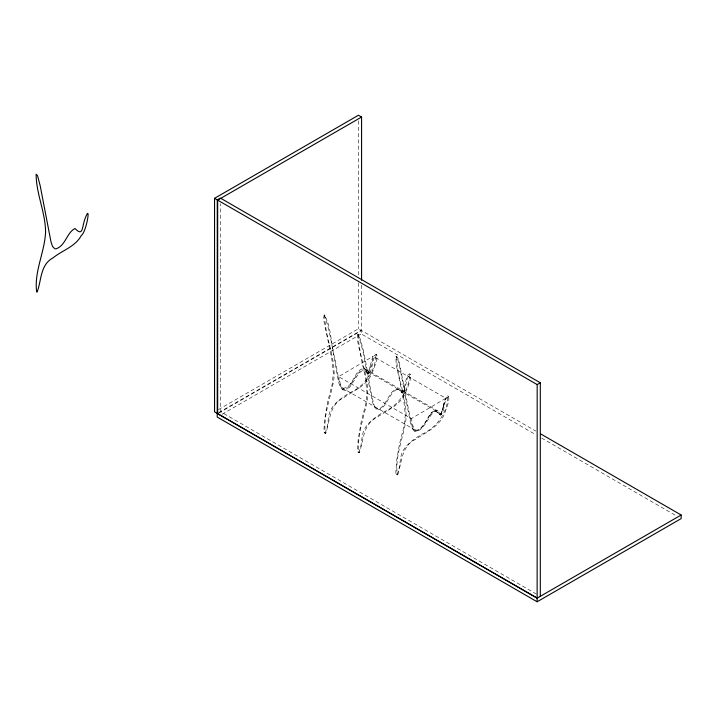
<?xml version="1.0" encoding="UTF-8"?>
<svg xmlns="http://www.w3.org/2000/svg" width="717" height="717" viewBox="0 0 717 717"><rect width="100%" height="100%" fill="white"/><g stroke="black" fill="none" stroke-linecap="round" stroke-linejoin="round"><path stroke-width="0.54" stroke-dasharray="3.58 2.69" d="M370.286 365.751L371.899 359.549A19.072 11.015 -60 0 1 373.082 356.277L445.84 398.267L411.352 418.638L338.621 376.64L373.1 356.277M443.016 407.749L443.321 406.494M370.205 366.064L369.363 369.327M443.393 406.18L442.102 411.325M443.312 406.333C445.374 392.136 453.171 392.584 445.66 410.429C441.663 425.495 427.045 431.679 415.286 439.476C401.251 446.306 401.959 462.456 397.693 474.851L396.456 474.475L395.829 472.808L396.537 461.255L399.477 444.038L404.146 425.817L405.329 414.605L403.671 399.736L396.142 364.281L395.901 356.618L397.523 357.362L399.351 362.623L411.307 423.711L414.032 430.747L416.989 431.58L420.978 429.062L425.199 424.123L431.428 414.534L434.583 411.486L436.438 411.71L440.838 415.098C445.571 410.33 443.088 400.167 448.681 396.268M442.873 408.367L442.64 409.308M443.429 406.019L444.639 401.538A19.072 11.015 -60 0 1 445.813 398.267M367.615 372.992C358.043 358.957 348.202 406.987 339.804 384.052C337.85 375.618 336.667 367.023 334.929 358.536C330.492 344.626 331.819 327.409 324.317 314.888L323.663 317.506L324.183 322.74L331.72 358.186L333.378 373.064L332.195 384.276L327.526 402.497L324.586 419.714L323.878 431.267L324.496 432.925L325.742 433.31C329.999 420.915 329.291 404.764 343.335 397.935C354.108 390.398 368.054 385.289 372.562 371.612C373.485 370.115 381.193 350.272 374.247 355.686C371.2 361.099 371.998 368.323 368.108 373.1L367.489 372.992L368.888 373.557C373.611 368.789 371.137 358.625 376.73 354.727M325.097 315.337L324.729 315.525C324.747 337.617 336.694 358.832 333.611 381.247C330.277 398.347 323.152 415.905 325.285 433.382M357.577 334.489L357.819 342.161L365.347 377.608L367.005 392.477L365.822 403.689L361.162 421.919L358.213 439.136L357.505 450.688L358.133 452.346L359.369 452.723C363.636 440.328 362.927 424.186 376.972 417.357C387.736 409.819 401.681 404.711 406.189 391.025C407.113 389.537 414.82 369.685 407.874 375.108C404.836 380.521 405.634 387.745 401.735 392.522C390.2 377.33 384.993 419.714 373.674 406.1C367.122 382.537 366.253 357.218 357.944 334.301L358.724 334.749C367.005 357.684 367.902 382.986 374.462 406.557C385.773 420.171 390.98 377.787 402.515 392.97C407.247 388.202 404.773 378.047 410.357 374.14M358.357 334.938C358.375 357.03 370.322 378.244 367.247 400.66C363.904 417.76 356.788 435.327 358.912 452.794M397.048 356.878L396.68 357.066C396.698 379.159 408.645 400.373 405.562 422.788C402.228 439.888 395.112 457.446 397.236 474.923M442.506 409.622L441.143 413.557L440.059 414.641C428.183 401.493 426.938 432.647 415.17 430.03C412.4 426.974 412.311 422.456 411.352 418.638M430.263 414.856L424.518 423.738L420.637 428.237L416.201 431.123L413.243 430.29L410.518 423.263L399.978 368.242L397.908 359.826L396.268 356.43M430.352 414.722C432.181 410.034 437.693 408.591 440.328 413.458M324.496 432.925L324.953 432.853C329.309 425.459 326.773 415.699 331.657 408.358C335.959 401.502 342.932 397.003 349.663 392.808C364.738 386.311 376.022 370.599 375.941 354.27M358.133 452.346L358.59 452.275C362.936 444.881 360.4 435.12 365.285 427.771C369.587 420.924 376.568 416.425 383.29 412.23C398.374 405.723 409.658 390.012 409.577 373.691M396.456 474.475L396.913 474.394C401.26 467 398.724 457.24 403.608 449.9C407.91 443.043 414.892 438.544 421.614 434.35C436.698 427.852 447.982 412.141 447.901 395.811M218.407 409.622L358.455 328.771L535.733 431.051M218.837 412.526L361.243 330.304L361.243 333.916L535.733 434.663M218.64 413.109L361.583 330.582L361.583 284.739M222.055 414.274L361.243 333.916M324.317 314.888C332.061 336.829 333.772 360.812 339.024 383.604C346.401 404.352 355.928 366.378 364.487 370.169M342.753 388.238C353.902 388.372 353.902 368.43 364.415 368.592L437.253 410.644M541.55 438.024L676.301 515.819M357.944 334.301L358.724 334.749M323.95 315.077L324.729 315.525M395.901 356.618L396.68 357.066M375.627 354.216L376.416 354.664M409.264 373.629L410.043 374.077M447.587 395.757L448.367 396.205M368.027 371.773L441.098 413.897M397.335 389.134L398.114 389.582M435.658 411.253L436.438 411.71M368.663 372.759L369.452 373.216M402.3 392.181L403.079 392.629M440.623 414.301L441.403 414.758M368.108 373.1L368.888 373.557M401.735 392.522L402.515 392.97M440.059 414.641L440.838 415.098M401.126 392.414L401.905 392.862M439.449 414.534L440.229 414.991M415.493 430.236L342.538 388.103L340.485 384.635L338.621 376.64M342.036 389.358L342.816 389.806M375.663 408.771L376.443 409.228M413.987 430.899L414.767 431.347M324.953 432.853L325.742 433.31M358.59 452.275L359.369 452.723M396.913 474.394L397.693 474.851M536.433 594.079L220.397 411.621L220.397 203.673M364.415 368.592L367.597 371.46M368.278 373.449L363.707 369.712M358.455 120.823L358.455 276.224M358.455 282.937L358.455 328.771M369.219 369.38A6.247 3.603 -60 0 1 368.413 371.917M368.171 371.854A4.517 2.608 -60 0 1 367.642 371.397M441.95 411.37A6.247 3.603 -60 0 1 441.152 413.915M440.91 413.852A4.517 2.608 -60 0 1 440.372 413.395"/><path stroke-width="1.08" d="M537.176 598.121L214.544 411.854L214.544 198.322L358.455 115.231L361.583 117.041L361.583 280.266M361.583 117.041L217.672 200.124L217.672 413.664M540.304 382.779L220.397 198.089L217.269 199.891L217.224 417.07L537.132 601.769L537.176 384.59L540.304 382.779L540.304 596.32M537.132 601.769L681.15 518.615L681.15 515.003L537.132 598.148L217.224 413.458M214.544 198.322L537.176 384.59M540.582 433.848L681.15 515.003M45.565 232.183C44.696 252.276 33.914 271.842 36.684 292.052L37.141 291.971C41.622 280.329 40.035 264.734 53.139 257.788C62.433 250.251 75.321 246.729 81.281 235.552C87.026 231.25 91.597 199.245 84.337 220.746A60.291 34.81 -60 0 0 83.943 222.288C82.061 229.144 82.303 236.045 74.989 228.517C66.824 232.55 65.677 245.304 56.437 248.7A7.027 4.051 -60 0 1 54.725 248.7L52.52 246.424L50.979 241.808L40.206 185.82L37.535 175.629L36.137 174.195C36.128 193.778 45.494 212.438 45.565 232.183"/></g></svg>
